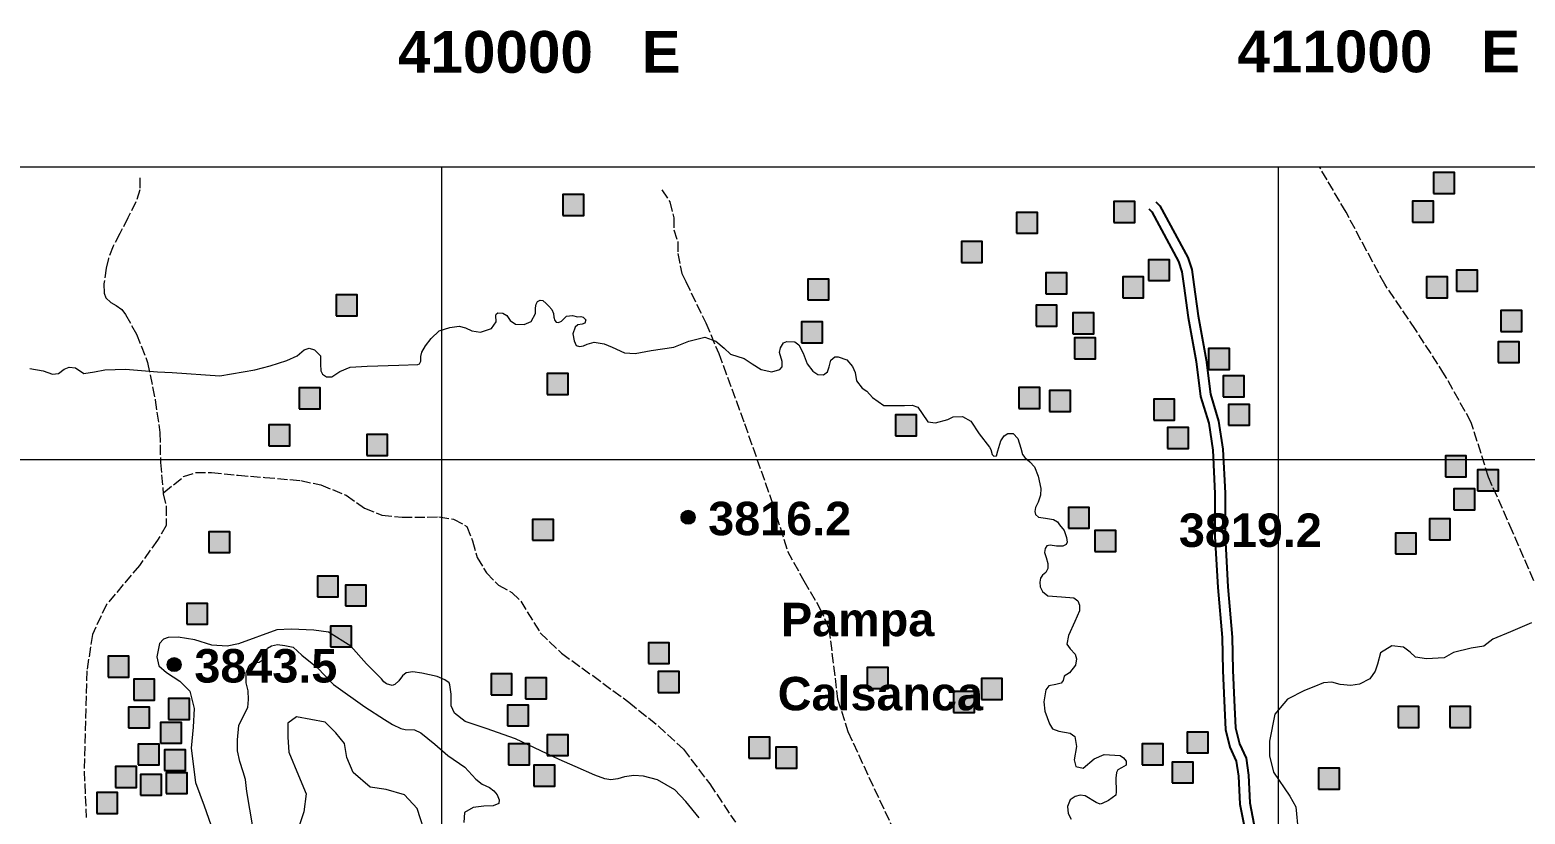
# Model space of a CAD drawing. Header units: metres. Extents: x 405809 to 420020, y 8257398 to 8272141.
# Drawn here: x 409508 to 411295, y 8270576 to 8271514 of the extents above; entities that cross this region are included whole.
import ezdxf

# ---------------------------------------------------------------- set-up
doc = ezdxf.new("R2010")
doc.units = ezdxf.units.M
doc.linetypes.add('ACAD_ISO02W100', pattern=[15, 12, -3])
doc.layers.add('AFIRMADO DOS A MAS VIAS', color=151, linetype='Continuous')
doc.layers.add('VIVIENDAS', color=1, linetype='Continuous')
for name, color, linetype, lineweight in [('CAMINOS1', 7, 'ACAD_ISO02W100', 5), ('COORDENADAS', 30, 'Continuous', 5), ('CURVAS SECUNDARIS', 46, 'Continuous', 9), ('texto', 7, 'Continuous', 13)]:
    doc.layers.add(name, color=color, linetype=linetype, lineweight=lineweight)
doc.styles.add('CARLOS', font='arialbd.ttf', dxfattribs={"height": 48})

msp = doc.modelspace()

# ---------------------------------------------------------------- hatches: boundary and pattern name
at = {"layer": 'texto'}
h = msp.add_hatch(color=256, dxfattribs=at)
edge = h.paths.add_edge_path()
edge.add_arc((410294.6, 8270930.8), 8.37, 0, 360)
h = msp.add_hatch(color=256, dxfattribs=at)
edge = h.paths.add_edge_path()
edge.add_arc((409680.3, 8270754.6), 8.37, 0, 360)
at = {"layer": 'VIVIENDAS'}
for points in [[(411185.9, 8271318.2), (411210.9, 8271318.2), (411210.9, 8271343.2), (411185.9, 8271343.2)], [(410145, 8271292), (410170, 8271292), (410170, 8271317), (410145, 8271317)], [(410687.4, 8271270.6), (410712.4, 8271270.6), (410712.4, 8271295.6), (410687.4, 8271295.6)], [(410803.6, 8271283.4), (410828.6, 8271283.4), (410828.6, 8271308.4), (410803.6, 8271308.4)], [(411160.6, 8271284), (411185.6, 8271284), (411185.6, 8271309), (411160.6, 8271309)], [(410621.3, 8271235.7), (410646.3, 8271235.7), (410646.3, 8271260.7), (410621.3, 8271260.7)], [(410722.4, 8271198.3), (410747.4, 8271198.3), (410747.4, 8271223.3), (410722.4, 8271223.3)], [(410845.2, 8271213.9), (410870.2, 8271213.9), (410870.2, 8271238.9), (410845.2, 8271238.9)], [(411213.4, 8271201.3), (411238.4, 8271201.3), (411238.4, 8271226.3), (411213.4, 8271226.3)], [(410437.7, 8271190.8), (410462.7, 8271190.8), (410462.7, 8271215.8), (410437.7, 8271215.8)], [(410814.2, 8271193.5), (410839.2, 8271193.5), (410839.2, 8271218.5), (410814.2, 8271218.5)], [(411177.4, 8271193.5), (411202.4, 8271193.5), (411202.4, 8271218.5), (411177.4, 8271218.5)], [(409873.9, 8271171.8), (409898.9, 8271171.8), (409898.9, 8271196.8), (409873.9, 8271196.8)], [(410710.6, 8271159.5), (410735.6, 8271159.5), (410735.6, 8271184.5), (410710.6, 8271184.5)], [(410754.7, 8271150.2), (410779.7, 8271150.2), (410779.7, 8271175.2), (410754.7, 8271175.2)], [(411266.4, 8271153), (411291.4, 8271153), (411291.4, 8271178), (411266.4, 8271178)], [(410430.2, 8271139.7), (410455.2, 8271139.7), (410455.2, 8271164.7), (410430.2, 8271164.7)], [(410756.5, 8271120.5), (410781.5, 8271120.5), (410781.5, 8271145.5), (410756.5, 8271145.5)], [(411263, 8271115.8), (411288, 8271115.8), (411288, 8271140.8), (411263, 8271140.8)], [(410916.8, 8271107.6), (410941.8, 8271107.6), (410941.8, 8271132.6), (410916.8, 8271132.6)], [(410126.2, 8271077.9), (410151.2, 8271077.9), (410151.2, 8271102.9), (410126.2, 8271102.9)], [(410934.4, 8271074.9), (410959.4, 8271074.9), (410959.4, 8271099.9), (410934.4, 8271099.9)], [(409829.8, 8271060.6), (409854.8, 8271060.6), (409854.8, 8271085.6), (409829.8, 8271085.6)], [(410690.1, 8271061.1), (410715.1, 8271061.1), (410715.1, 8271086.1), (410690.1, 8271086.1)], [(410726.6, 8271057.3), (410751.6, 8271057.3), (410751.6, 8271082.3), (410726.6, 8271082.3)], [(410851.3, 8271047.2), (410876.3, 8271047.2), (410876.3, 8271072.2), (410851.3, 8271072.2)], [(410940.7, 8271040.9), (410965.7, 8271040.9), (410965.7, 8271065.9), (410940.7, 8271065.9)], [(410542.7, 8271028.4), (410567.7, 8271028.4), (410567.7, 8271053.4), (410542.7, 8271053.4)], [(409793.4, 8271016.5), (409818.4, 8271016.5), (409818.4, 8271041.5), (409793.4, 8271041.5)], [(409910.4, 8271004.7), (409935.4, 8271004.7), (409935.4, 8271029.7), (409910.4, 8271029.7)], [(410867.7, 8271013.3), (410892.7, 8271013.3), (410892.7, 8271038.3), (410867.7, 8271038.3)], [(411199.9, 8270979.2), (411224.9, 8270979.2), (411224.9, 8271004.2), (411199.9, 8271004.2)], [(411238.3, 8270962.4), (411263.3, 8270962.4), (411263.3, 8270987.4), (411238.3, 8270987.4)], [(411210.1, 8270939.9), (411235.1, 8270939.9), (411235.1, 8270964.9), (411210.1, 8270964.9)], [(410749.3, 8270917.7), (410774.3, 8270917.7), (410774.3, 8270942.7), (410749.3, 8270942.7)], [(410108.7, 8270903.3), (410133.7, 8270903.3), (410133.7, 8270928.3), (410108.7, 8270928.3)], [(411180.8, 8270903.9), (411205.8, 8270903.9), (411205.8, 8270928.9), (411180.8, 8270928.9)], [(409721.7, 8270888.6), (409746.7, 8270888.6), (409746.7, 8270913.6), (409721.7, 8270913.6)], [(410780.8, 8270890.1), (410805.8, 8270890.1), (410805.8, 8270915.1), (410780.8, 8270915.1)], [(411140.2, 8270887), (411165.2, 8270887), (411165.2, 8270912), (411140.2, 8270912)], [(409851.5, 8270835.6), (409876.5, 8270835.6), (409876.5, 8270860.6), (409851.5, 8270860.6)], [(409884.9, 8270824.8), (409909.9, 8270824.8), (409909.9, 8270849.8), (409884.9, 8270849.8)], [(409695.2, 8270802.8), (409720.2, 8270802.8), (409720.2, 8270827.8), (409695.2, 8270827.8)], [(409867.2, 8270775.7), (409892.2, 8270775.7), (409892.2, 8270800.7), (409867.2, 8270800.7)], [(410247.2, 8270755.8), (410272.2, 8270755.8), (410272.2, 8270780.8), (410247.2, 8270780.8)], [(409601.2, 8270739.6), (409626.2, 8270739.6), (409626.2, 8270764.6), (409601.2, 8270764.6)], [(410059.1, 8270718.6), (410084.1, 8270718.6), (410084.1, 8270743.6), (410059.1, 8270743.6)], [(410259, 8270721.4), (410284, 8270721.4), (410284, 8270746.4), (410259, 8270746.4)], [(410508.8, 8270726.1), (410533.8, 8270726.1), (410533.8, 8270751.1), (410508.8, 8270751.1)], [(409631.9, 8270712.1), (409656.9, 8270712.1), (409656.9, 8270737.1), (409631.9, 8270737.1)], [(410100.4, 8270713.7), (410125.4, 8270713.7), (410125.4, 8270738.7), (410100.4, 8270738.7)], [(410612, 8270697.5), (410637, 8270697.5), (410637, 8270722.5), (410612, 8270722.5)], [(410645.3, 8270712.8), (410670.3, 8270712.8), (410670.3, 8270737.8), (410645.3, 8270737.8)], [(409673.5, 8270689), (409698.5, 8270689), (409698.5, 8270714), (409673.5, 8270714)], [(410078.8, 8270681.3), (410103.8, 8270681.3), (410103.8, 8270706.3), (410078.8, 8270706.3)], [(411143.4, 8270679.4), (411168.4, 8270679.4), (411168.4, 8270704.4), (411143.4, 8270704.4)], [(411205.1, 8270679.4), (411230.1, 8270679.4), (411230.1, 8270704.4), (411205.1, 8270704.4)], [(409625.8, 8270678.8), (409650.8, 8270678.8), (409650.8, 8270703.8), (409625.8, 8270703.8)], [(409663.9, 8270660.5), (409688.9, 8270660.5), (409688.9, 8270685.5), (409663.9, 8270685.5)], [(410126.2, 8270645.7), (410151.2, 8270645.7), (410151.2, 8270670.7), (410126.2, 8270670.7)], [(410891.2, 8270648.9), (410916.2, 8270648.9), (410916.2, 8270673.9), (410891.2, 8270673.9)], [(409637.4, 8270634.6), (409662.4, 8270634.6), (409662.4, 8270659.6), (409637.4, 8270659.6)], [(409668.7, 8270627.8), (409693.7, 8270627.8), (409693.7, 8270652.8), (409668.7, 8270652.8)], [(410080, 8270634.9), (410105, 8270634.9), (410105, 8270659.9), (410080, 8270659.9)], [(410367.2, 8270642.7), (410392.2, 8270642.7), (410392.2, 8270667.7), (410367.2, 8270667.7)], [(410399.7, 8270630.9), (410424.7, 8270630.9), (410424.7, 8270655.9), (410399.7, 8270655.9)], [(410837.4, 8270634.8), (410862.4, 8270634.8), (410862.4, 8270659.8), (410837.4, 8270659.8)], [(410110.4, 8270609.3), (410135.4, 8270609.3), (410135.4, 8270634.3), (410110.4, 8270634.3)], [(410873.3, 8270613.1), (410898.3, 8270613.1), (410898.3, 8270638.1), (410873.3, 8270638.1)], [(409610.2, 8270607.8), (409635.2, 8270607.8), (409635.2, 8270632.8), (409610.2, 8270632.8)], [(409640.1, 8270598.3), (409665.1, 8270598.3), (409665.1, 8270623.3), (409640.1, 8270623.3)], [(409670.8, 8270600.3), (409695.8, 8270600.3), (409695.8, 8270625.3), (409670.8, 8270625.3)], [(411048.2, 8270605.7), (411073.2, 8270605.7), (411073.2, 8270630.7), (411048.2, 8270630.7)], [(409587.7, 8270576.5), (409612.7, 8270576.5), (409612.7, 8270601.5), (409587.7, 8270601.5)]]:
    msp.add_hatch(color=256, dxfattribs=at).paths.add_polyline_path(points)

# ---------------------------------------------------------------- linework, layer by layer
at = {"layer": 'AFIRMADO DOS A MAS VIAS'}
for points in [[(410845.3, 8271299.7), (410848.9, 8271296.2), (410880.9, 8271236.7), (410885, 8271224.5), (410887.2, 8271207.6), (410892.5, 8271169.8), (410902.1, 8271117.1), (410907.4, 8271075.5), (410917, 8271043.4), (410922, 8271011.1), (410924.5, 8270959.2), (410924.5, 8270907.8), (410928, 8270846.7), (410933.2, 8270786.9), (410933.8, 8270747.7), (410935.4, 8270711.4), (410937, 8270677.1), (410942.3, 8270656), (410950, 8270639.2), (410952.8, 8270621.1), (410954.4, 8270587.8), (410959.7, 8270559.6)], [(410853.8, 8271308.2), (410858.6, 8271303.4), (410891.9, 8271241.5), (410896.7, 8271227.2), (410899.1, 8271209.3), (410904.4, 8271171.7), (410913.9, 8271119), (410919.2, 8271078), (410928.7, 8271046), (410933.9, 8271012.3), (410936.5, 8270959.5), (410936.5, 8270908.2), (410940, 8270847.6), (410945.2, 8270787.6), (410945.8, 8270748.1), (410947.4, 8270711.9), (410949, 8270678.9), (410953.7, 8270660), (410961.6, 8270642.7), (410964.7, 8270622.3), (410966.3, 8270589.2), (410971, 8270564.1)]]:
    msp.add_lwpolyline(points, dxfattribs=at)
at = {"layer": 'CAMINOS1'}
for points in [[(411305.6, 8270855), (411280.2, 8270913.7), (411251.6, 8270978.7), (411230.9, 8271044.3), (411199.1, 8271101.4), (411164.2, 8271155.3), (411127.4, 8271209.6), (411081.2, 8271295.8), (411049.6, 8271349.9)], [(409639.2, 8271336.7), (409639.2, 8271322.4), (409634.5, 8271308.2), (409624.9, 8271289.1), (409615.4, 8271270.1), (409607.4, 8271255.3), (409601.6, 8271240.5), (409599.1, 8271229), (409596.2, 8271210.2), (409596.6, 8271198.9), (409598.7, 8271193.5), (409604.5, 8271187.7), (409611, 8271184.1), (409617.5, 8271179.3), (409621.9, 8271173.4), (409635.3, 8271150), (409648.5, 8271116.1), (409657.6, 8271071.4), (409663.1, 8271032.4), (409663.9, 8270996.5), (409667.2, 8270958.9), (409670.5, 8270944.4), (409670.5, 8270921), (409660.5, 8270903.5), (409638.7, 8270873.2), (409599.4, 8270826.5), (409582.6, 8270790.6), (409575.9, 8270747.2), (409572.6, 8270627.2), (409575.1, 8270571.6)], [(410263.2, 8271322.4), (410272.7, 8271308.2), (410277.5, 8271289.1), (410277.5, 8271274.8), (410282.2, 8271260.5), (410282.2, 8271246.2), (410287, 8271222.4), (410291.8, 8271212.9), (410315.8, 8271163.3), (410331.3, 8271126.7), (410362, 8271043), (410395.6, 8270947.5), (410413.4, 8270890.4), (410433, 8270855), (410451.5, 8270823.4), (410463, 8270797.9), (410473.4, 8270713.4), (410485.6, 8270674.5), (410553.5, 8270528.2), (410619.8, 8270395.3), (410627.7, 8270363.5), (410629.5, 8270329.8), (410629.5, 8270165.5)], [(409667.8, 8270960.4), (409691.6, 8270979.5), (409705.9, 8270984.3), (409725, 8270984.3), (409756.6, 8270981.1), (409788.7, 8270978.5), (409831.6, 8270974.7), (409855.6, 8270969.5), (409886, 8270957.2), (409907.9, 8270941.6), (409928.6, 8270933.5), (409952.9, 8270930.9), (409996.8, 8270931.2), (410014.3, 8270928.6), (410030.2, 8270919.9), (410037, 8270902.8), (410042.6, 8270882.9), (410053.5, 8270864.3), (410068, 8270849.8), (410084.1, 8270841), (410094.5, 8270830.7), (410117.9, 8270792.6), (410143.3, 8270768.3), (410180.6, 8270741.4), (410223.8, 8270709.7), (410259, 8270681.2), (410289, 8270653.4), (410320.5, 8270612), (410351.2, 8270566.1)]]:
    msp.add_lwpolyline(points, dxfattribs=at)
at = {"layer": 'COORDENADAS'}
for p, q in [((406200, 8271350), (419600, 8271350)), ((410000, 8271350), (410000, 8257550)), ((411000, 8271350), (411000, 8257550)), ((406200, 8271000), (419600, 8271000))]:
    msp.add_line(p, q, dxfattribs=at)
at = {"layer": 'CURVAS SECUNDARIS'}
for points in [[(409507.7, 8271108.8), (409523.5, 8271106), (409534.9, 8271102.2), (409541.9, 8271102.8), (409548.9, 8271107.9), (409554.6, 8271110.5), (409562.3, 8271109.8), (409572.4, 8271102.8), (409585.2, 8271104.7), (409597.2, 8271107.3), (409622.1, 8271107.9), (409660.2, 8271104.7), (409677.8, 8271104.1), (409734.8, 8271100), (409776.5, 8271107.1), (409795, 8271111.8), (409815, 8271118.2), (409827.2, 8271123.9), (409835.8, 8271131.1), (409841.6, 8271133.2), (409848, 8271131.1), (409855.2, 8271123.9), (409855.2, 8271113.9), (409855.6, 8271105.9), (409857.7, 8271102.2), (409862.3, 8271098.9), (409868.7, 8271098.7), (409878.2, 8271105.2), (409890.6, 8271110.3), (409910.9, 8271111.5), (409948.8, 8271112.9), (409971.4, 8271113.4), (409973.5, 8271114.4), (409975.1, 8271117.4), (409975.3, 8271123.1), (409976.3, 8271128.5), (409980.6, 8271136), (409987.3, 8271144.5), (409997.1, 8271153.8), (410009.8, 8271157.7), (410020.9, 8271159.3), (410028.5, 8271157.6), (410036.3, 8271154), (410046.4, 8271152.1), (410059.8, 8271156.7), (410065.3, 8271164.5), (410064.8, 8271172.3), (410065.3, 8271173.7), (410067.1, 8271175.5), (410073.1, 8271175.1), (410078.1, 8271172.3), (410081.8, 8271166.4), (410088.3, 8271161.8), (410098.8, 8271161.3), (410107.1, 8271165), (410112.2, 8271174.6), (410112.2, 8271181.5), (410113.1, 8271185.7), (410114.5, 8271188.9), (410117.7, 8271190.7), (410120.8, 8271190.2), (410124.9, 8271186.6), (410128.2, 8271183.5), (410131.8, 8271179.4), (410133.9, 8271174.5), (410134.1, 8271170.4), (410135.2, 8271166.3), (410137, 8271164.2), (410139.8, 8271163.9), (410143.4, 8271165.5), (410146.7, 8271169.1), (410149.1, 8271171.4), (410156.5, 8271172.2), (410162.4, 8271170.6), (410166.3, 8271170.9), (410169.4, 8271170.4), (410172.2, 8271167), (410171.2, 8271162.9), (410168.1, 8271161.9), (410162.9, 8271160.9), (410159.6, 8271158.4), (410156.7, 8271150.2), (410158.3, 8271142), (410160.9, 8271136.3), (410165, 8271135.1), (410169.6, 8271135.8), (410174.1, 8271138.1), (410182.3, 8271140.2), (410194.5, 8271138.4), (410203.9, 8271134.5), (410218.8, 8271127.5), (410231.5, 8271126.6), (410250.6, 8271130.3), (410277.7, 8271134.2), (410295.6, 8271141.4), (410314.8, 8271146.1), (410327.9, 8271141.4), (410337.7, 8271133.3), (410345.4, 8271126.1), (410361.5, 8271120.8), (410371.2, 8271114.4), (410382.1, 8271107.8), (410394.8, 8271105), (410404.2, 8271107.8), (410407.1, 8271110.7), (410407.1, 8271117.2), (410403.8, 8271128.1), (410405.2, 8271133.7), (410408.5, 8271139.4), (410412.7, 8271141.3), (410422.2, 8271140.8), (410426.9, 8271137), (410432.1, 8271127.1), (410437.1, 8271114.3), (410443.8, 8271105.7), (410449.8, 8271101.6), (410456.6, 8271101.2), (410461.1, 8271105), (410463.3, 8271111), (410465.2, 8271118.8), (410470.1, 8271122.6), (410474.2, 8271122.9), (410484.6, 8271119.1), (410491.2, 8271111.3), (410494.2, 8271104.2), (410496, 8271094.1), (410502.7, 8271085.4), (410508.5, 8271081.6), (410515.2, 8271074), (410528.6, 8271064.4), (410553.5, 8271064.4), (410562.7, 8271064.8), (410569.4, 8271062.4), (410574.6, 8271054.8), (410581.3, 8271044.9), (410590.3, 8271043.9), (410605.1, 8271047.7), (410611.7, 8271051), (410622.7, 8271051.5), (410632.7, 8271045.8), (410642.7, 8271030.6), (410655.1, 8271014.9), (410656.4, 8271012), (410658.2, 8271006), (410660, 8271003.9), (410663.3, 8271004.5), (410665.1, 8271010.2), (410668.4, 8271022.2), (410672.6, 8271028.2), (410676.8, 8271031.2), (410683.1, 8271030.9), (410688.8, 8271024.9), (410692.5, 8271013.6), (410694.4, 8271006), (410697.1, 8271002.2), (410703.2, 8270997.3), (410708.9, 8270991.2), (410713.1, 8270980.1), (410716.2, 8270965.3), (410715.8, 8270957.3), (410713.1, 8270948.8), (410710.1, 8270942.5), (410709.2, 8270937.7), (410709.8, 8270934), (410713.7, 8270931), (410721.9, 8270929.8), (410731.6, 8270928.3), (410736.4, 8270925.3), (410738.8, 8270922), (410744.1, 8270914.9), (410747.2, 8270906.5), (410747.8, 8270901.1), (410746.5, 8270898.4), (410742.7, 8270896.1), (410735.2, 8270896.3), (410727.6, 8270897.3), (410723.4, 8270896.7), (410721.5, 8270893.5), (410720.9, 8270888.9), (410722.6, 8270882.6), (410724.6, 8270875.5), (410724.6, 8270869.7), (410722.2, 8270864.6), (410718.5, 8270861.5), (410716, 8270858.2), (410715.1, 8270853.3), (410715.4, 8270847.8), (410718.2, 8270842.2), (410724.6, 8270836.8), (410741.1, 8270835.8), (410755.6, 8270834.6), (410760.5, 8270830.9), (410762.4, 8270825.9), (410762.4, 8270819.1), (410756.8, 8270806.1), (410749.4, 8270789.4), (410747.5, 8270778.9), (410751.2, 8270773.3), (410757.4, 8270767.1), (410758.9, 8270761.5), (410757.7, 8270753.8), (410750.6, 8270744.9), (410744.4, 8270740.7), (410742.9, 8270735.8), (410740.5, 8270732.3), (410734.1, 8270730.9), (410725.7, 8270729.4), (410722.2, 8270724.5), (410719.8, 8270710.2), (410721.3, 8270698.9), (410726.7, 8270683.7), (410730.4, 8270677.6), (410737.7, 8270675.2), (410744.8, 8270674), (410751.2, 8270672.8), (410757.1, 8270668.8), (410759.1, 8270656.8), (410756.1, 8270640.9), (410758.1, 8270632.9), (410767.1, 8270630.9), (410780.1, 8270641.9), (410792.1, 8270646.9), (410811.1, 8270645.9), (410815.3, 8270643.1), (410818.4, 8270639.2), (410818.4, 8270634.4), (410812.9, 8270631.3), (410808.5, 8270628.9), (410806.6, 8270625.4), (410806, 8270618.7), (410806.2, 8270602.3), (410805.8, 8270598.4), (410797.3, 8270592), (410789.8, 8270588.3), (410787.1, 8270587.8), (410782.4, 8270589.5), (410769.2, 8270597.7), (410763.5, 8270598.6), (410757.2, 8270596.7), (410751.5, 8270592.9), (410748.3, 8270584.7), (410748.9, 8270576.5), (410752.7, 8270569.9)], [(410308, 8270571.3), (410292.1, 8270590.8), (410278.9, 8270604.9), (410258, 8270616.7), (410241.2, 8270621.2), (410229.8, 8270622.1), (410218.7, 8270620.5), (410210.6, 8270618), (410202.2, 8270616.6), (410195.1, 8270617.8), (410183.3, 8270622.4), (410159.8, 8270632.6), (410140.5, 8270641.2), (410118.5, 8270651.5), (410088.3, 8270666), (410053.4, 8270678), (410028.2, 8270686.7), (410015.4, 8270696.4), (410011.5, 8270705.4), (410011.3, 8270719.4), (410009.9, 8270730.3), (410008.9, 8270733), (410004, 8270736.5), (409994.5, 8270740.4), (409976.5, 8270744.3), (409965.5, 8270746.1), (409957.7, 8270744.6), (409953.2, 8270741), (409949, 8270735.4), (409944.2, 8270730.9), (409940.7, 8270729.7), (409934.1, 8270731.5), (409930.8, 8270734.2), (409928.1, 8270737.7), (409922.9, 8270742.7), (409910.2, 8270755.4), (409891.4, 8270776.7), (409864.9, 8270793.5), (409847.4, 8270795.9), (409820.3, 8270797.1), (409802.9, 8270796.4), (409757, 8270779.5), (409743.8, 8270776.5), (409725.2, 8270777.8), (409704.8, 8270784.1), (409685.2, 8270787.4), (409673, 8270787.1), (409667.4, 8270784.9), (409662.6, 8270779.7), (409659.5, 8270764), (409662.1, 8270753), (409671, 8270745.1), (409687.1, 8270734.8), (409699, 8270722.9), (409704.3, 8270702), (409702.8, 8270679.7), (409700.4, 8270654.7), (409705.7, 8270613.4), (409716.3, 8270585.5), (409727, 8270554.9)], [(411302.9, 8270804.7), (411278, 8270793.8), (411256.7, 8270785.1), (411245.9, 8270776.5), (411230.9, 8270774.4), (411209.5, 8270769), (411198.7, 8270762.6), (411177.3, 8270761.5), (411164.1, 8270763.4), (411158, 8270769.4), (411149.7, 8270775.5), (411136.1, 8270777), (411122.5, 8270768.7), (411118.7, 8270755.1), (411116.1, 8270746.7), (411109.7, 8270737.7), (411097.3, 8270731.3), (411087.1, 8270729.8), (411074, 8270731), (411064.2, 8270733.5), (411054.1, 8270732.8), (411042.8, 8270727.9), (411031.5, 8270723.8), (411011.3, 8270713.3), (410996.1, 8270695.2), (410989.5, 8270663.2), (410989.5, 8270645.5), (410994.4, 8270625.8), (411014.1, 8270597.3), (411021, 8270584.5), (411024, 8270555)], [(409774.4, 8270560.5), (409767.1, 8270602.8), (409765.5, 8270617.2), (409762.9, 8270626.5), (409758.6, 8270638.7), (409755.8, 8270651.6), (409756.1, 8270664.5), (409757.4, 8270681.6), (409760.6, 8270688.5), (409768.3, 8270703.5), (409769.1, 8270712.7), (409768.6, 8270723.4), (409766.3, 8270732.7), (409766.3, 8270744.9), (409769.9, 8270753.4), (409773.3, 8270756.4), (409777.5, 8270757.2), (409781.9, 8270757.7), (409785.5, 8270760.1), (409788.5, 8270766.5), (409791.7, 8270774.1), (409796.7, 8270777), (409803.6, 8270778.8), (409812.4, 8270777.3), (409822.5, 8270775.5), (409833, 8270766.1), (409851.4, 8270751.3), (409870.7, 8270730.8), (409908.3, 8270704.3), (409931.8, 8270689.1), (409941.3, 8270682.8), (409951.2, 8270678.1), (409956.4, 8270677.1), (409967.4, 8270676.6), (409975.3, 8270672.9), (409992, 8270659.3), (410007.5, 8270646), (410027.6, 8270631.8), (410041, 8270617.6), (410048.5, 8270611.7), (410057.4, 8270607.8), (410062.4, 8270603.7), (410066.2, 8270598.7), (410068.7, 8270592.9), (410068.3, 8270588.3), (410061.6, 8270585.8), (410050.4, 8270585.4), (410037.8, 8270583.7), (410027.4, 8270577.7), (410026.6, 8270565.8)], [(409982.3, 8270546.6), (409970.8, 8270582.3), (409955.5, 8270598.9), (409933.8, 8270605.3), (409914.6, 8270607.9), (409894.1, 8270625.7), (409886.5, 8270643.6), (409883.9, 8270660.2), (409873.7, 8270673), (409860.9, 8270685.7), (409826.4, 8270692.1), (409816.2, 8270684.4), (409816.2, 8270667.9), (409817.4, 8270650), (409829, 8270621.9), (409837.9, 8270600.2), (409835.3, 8270578.5), (409823.8, 8270544.1)]]:
    msp.add_lwpolyline(points, dxfattribs=at)
at = {"layer": 'texto'}
for centre in [(410294.6, 8270930.8), (409680.3, 8270754.6)]:
    msp.add_circle(centre, 8.37, dxfattribs=at)
at = {"layer": 'VIVIENDAS'}
for points in [[(411185.9, 8271318.2), (411210.9, 8271318.2), (411210.9, 8271343.2), (411185.9, 8271343.2)], [(410145, 8271292), (410170, 8271292), (410170, 8271317), (410145, 8271317)], [(410687.4, 8271270.6), (410712.4, 8271270.6), (410712.4, 8271295.6), (410687.4, 8271295.6)], [(410803.6, 8271283.4), (410828.6, 8271283.4), (410828.6, 8271308.4), (410803.6, 8271308.4)], [(411160.6, 8271284), (411185.6, 8271284), (411185.6, 8271309), (411160.6, 8271309)], [(410621.3, 8271235.7), (410646.3, 8271235.7), (410646.3, 8271260.7), (410621.3, 8271260.7)], [(410722.4, 8271198.3), (410747.4, 8271198.3), (410747.4, 8271223.3), (410722.4, 8271223.3)], [(410845.2, 8271213.9), (410870.2, 8271213.9), (410870.2, 8271238.9), (410845.2, 8271238.9)], [(411213.4, 8271201.3), (411238.4, 8271201.3), (411238.4, 8271226.3), (411213.4, 8271226.3)], [(410437.7, 8271190.8), (410462.7, 8271190.8), (410462.7, 8271215.8), (410437.7, 8271215.8)], [(410814.2, 8271193.5), (410839.2, 8271193.5), (410839.2, 8271218.5), (410814.2, 8271218.5)], [(411177.4, 8271193.5), (411202.4, 8271193.5), (411202.4, 8271218.5), (411177.4, 8271218.5)], [(409873.9, 8271171.8), (409898.9, 8271171.8), (409898.9, 8271196.8), (409873.9, 8271196.8)], [(410710.6, 8271159.5), (410735.6, 8271159.5), (410735.6, 8271184.5), (410710.6, 8271184.5)], [(410754.7, 8271150.2), (410779.7, 8271150.2), (410779.7, 8271175.2), (410754.7, 8271175.2)], [(411266.4, 8271153), (411291.4, 8271153), (411291.4, 8271178), (411266.4, 8271178)], [(410430.2, 8271139.7), (410455.2, 8271139.7), (410455.2, 8271164.7), (410430.2, 8271164.7)], [(410756.5, 8271120.5), (410781.5, 8271120.5), (410781.5, 8271145.5), (410756.5, 8271145.5)], [(411263, 8271115.8), (411288, 8271115.8), (411288, 8271140.8), (411263, 8271140.8)], [(410916.8, 8271107.6), (410941.8, 8271107.6), (410941.8, 8271132.6), (410916.8, 8271132.6)], [(410126.2, 8271077.9), (410151.2, 8271077.9), (410151.2, 8271102.9), (410126.2, 8271102.9)], [(410934.4, 8271074.9), (410959.4, 8271074.9), (410959.4, 8271099.9), (410934.4, 8271099.9)], [(409829.8, 8271060.6), (409854.8, 8271060.6), (409854.8, 8271085.6), (409829.8, 8271085.6)], [(410690.1, 8271061.1), (410715.1, 8271061.1), (410715.1, 8271086.1), (410690.1, 8271086.1)], [(410726.6, 8271057.3), (410751.6, 8271057.3), (410751.6, 8271082.3), (410726.6, 8271082.3)], [(410851.3, 8271047.2), (410876.3, 8271047.2), (410876.3, 8271072.2), (410851.3, 8271072.2)], [(410940.7, 8271040.9), (410965.7, 8271040.9), (410965.7, 8271065.9), (410940.7, 8271065.9)], [(410542.7, 8271028.4), (410567.7, 8271028.4), (410567.7, 8271053.4), (410542.7, 8271053.4)], [(409793.4, 8271016.5), (409818.4, 8271016.5), (409818.4, 8271041.5), (409793.4, 8271041.5)], [(409910.4, 8271004.7), (409935.4, 8271004.7), (409935.4, 8271029.7), (409910.4, 8271029.7)], [(410867.7, 8271013.3), (410892.7, 8271013.3), (410892.7, 8271038.3), (410867.7, 8271038.3)], [(411199.9, 8270979.2), (411224.9, 8270979.2), (411224.9, 8271004.2), (411199.9, 8271004.2)], [(411238.3, 8270962.4), (411263.3, 8270962.4), (411263.3, 8270987.4), (411238.3, 8270987.4)], [(411210.1, 8270939.9), (411235.1, 8270939.9), (411235.1, 8270964.9), (411210.1, 8270964.9)], [(410749.3, 8270917.7), (410774.3, 8270917.7), (410774.3, 8270942.7), (410749.3, 8270942.7)], [(410108.7, 8270903.3), (410133.7, 8270903.3), (410133.7, 8270928.3), (410108.7, 8270928.3)], [(411180.8, 8270903.9), (411205.8, 8270903.9), (411205.8, 8270928.9), (411180.8, 8270928.9)], [(409721.7, 8270888.6), (409746.7, 8270888.6), (409746.7, 8270913.6), (409721.7, 8270913.6)], [(410780.8, 8270890.1), (410805.8, 8270890.1), (410805.8, 8270915.1), (410780.8, 8270915.1)], [(411140.2, 8270887), (411165.2, 8270887), (411165.2, 8270912), (411140.2, 8270912)], [(409851.5, 8270835.6), (409876.5, 8270835.6), (409876.5, 8270860.6), (409851.5, 8270860.6)], [(409884.9, 8270824.8), (409909.9, 8270824.8), (409909.9, 8270849.8), (409884.9, 8270849.8)], [(409695.2, 8270802.8), (409720.2, 8270802.8), (409720.2, 8270827.8), (409695.2, 8270827.8)], [(409867.2, 8270775.7), (409892.2, 8270775.7), (409892.2, 8270800.7), (409867.2, 8270800.7)], [(410247.2, 8270755.8), (410272.2, 8270755.8), (410272.2, 8270780.8), (410247.2, 8270780.8)], [(409601.2, 8270739.6), (409626.2, 8270739.6), (409626.2, 8270764.6), (409601.2, 8270764.6)], [(410059.1, 8270718.6), (410084.1, 8270718.6), (410084.1, 8270743.6), (410059.1, 8270743.6)], [(410259, 8270721.4), (410284, 8270721.4), (410284, 8270746.4), (410259, 8270746.4)], [(410508.8, 8270726.1), (410533.8, 8270726.1), (410533.8, 8270751.1), (410508.8, 8270751.1)], [(409631.9, 8270712.1), (409656.9, 8270712.1), (409656.9, 8270737.1), (409631.9, 8270737.1)], [(410100.4, 8270713.7), (410125.4, 8270713.7), (410125.4, 8270738.7), (410100.4, 8270738.7)], [(410612, 8270697.5), (410637, 8270697.5), (410637, 8270722.5), (410612, 8270722.5)], [(410645.3, 8270712.8), (410670.3, 8270712.8), (410670.3, 8270737.8), (410645.3, 8270737.8)], [(409673.5, 8270689), (409698.5, 8270689), (409698.5, 8270714), (409673.5, 8270714)], [(410078.8, 8270681.3), (410103.8, 8270681.3), (410103.8, 8270706.3), (410078.8, 8270706.3)], [(411143.4, 8270679.4), (411168.4, 8270679.4), (411168.4, 8270704.4), (411143.4, 8270704.4)], [(411205.1, 8270679.4), (411230.1, 8270679.4), (411230.1, 8270704.4), (411205.1, 8270704.4)], [(409625.8, 8270678.8), (409650.8, 8270678.8), (409650.8, 8270703.8), (409625.8, 8270703.8)], [(409663.9, 8270660.5), (409688.9, 8270660.5), (409688.9, 8270685.5), (409663.9, 8270685.5)], [(410126.2, 8270645.7), (410151.2, 8270645.7), (410151.2, 8270670.7), (410126.2, 8270670.7)], [(410891.2, 8270648.9), (410916.2, 8270648.9), (410916.2, 8270673.9), (410891.2, 8270673.9)], [(409637.4, 8270634.6), (409662.4, 8270634.6), (409662.4, 8270659.6), (409637.4, 8270659.6)], [(409668.7, 8270627.8), (409693.7, 8270627.8), (409693.7, 8270652.8), (409668.7, 8270652.8)], [(410080, 8270634.9), (410105, 8270634.9), (410105, 8270659.9), (410080, 8270659.9)], [(410367.2, 8270642.7), (410392.2, 8270642.7), (410392.2, 8270667.7), (410367.2, 8270667.7)], [(410399.7, 8270630.9), (410424.7, 8270630.9), (410424.7, 8270655.9), (410399.7, 8270655.9)], [(410837.4, 8270634.8), (410862.4, 8270634.8), (410862.4, 8270659.8), (410837.4, 8270659.8)], [(410110.4, 8270609.3), (410135.4, 8270609.3), (410135.4, 8270634.3), (410110.4, 8270634.3)], [(410873.3, 8270613.1), (410898.3, 8270613.1), (410898.3, 8270638.1), (410873.3, 8270638.1)], [(409610.2, 8270607.8), (409635.2, 8270607.8), (409635.2, 8270632.8), (409610.2, 8270632.8)], [(409640.1, 8270598.3), (409665.1, 8270598.3), (409665.1, 8270623.3), (409640.1, 8270623.3)], [(409670.8, 8270600.3), (409695.8, 8270600.3), (409695.8, 8270625.3), (409670.8, 8270625.3)], [(411048.2, 8270605.7), (411073.2, 8270605.7), (411073.2, 8270630.7), (411048.2, 8270630.7)], [(409587.7, 8270576.5), (409612.7, 8270576.5), (409612.7, 8270601.5), (409587.7, 8270601.5)]]:
    msp.add_lwpolyline(points, close=True, dxfattribs=at)

# ---------------------------------------------------------------- texts
at = {"layer": 'texto', "style": 'CARLOS'}
for s, height, p in [('410000   E', 50, (409947.8, 8271462.5)), ('411000   E', 50, (410951.3, 8271463.1)), ('3816.2', 40, (410318.7, 8270909.4)), ('3819.2', 40, (410881.4, 8270895.4)), ('Pampa', 40, (410405.7, 8270788.6)), ('3843.5', 40, (409704.4, 8270733.2)), ('Calsanca', 40, (410401.8, 8270699.9))]:
    msp.add_text(s, height=height, dxfattribs=at).set_placement(p)

doc.saveas('drawing.dxf')
